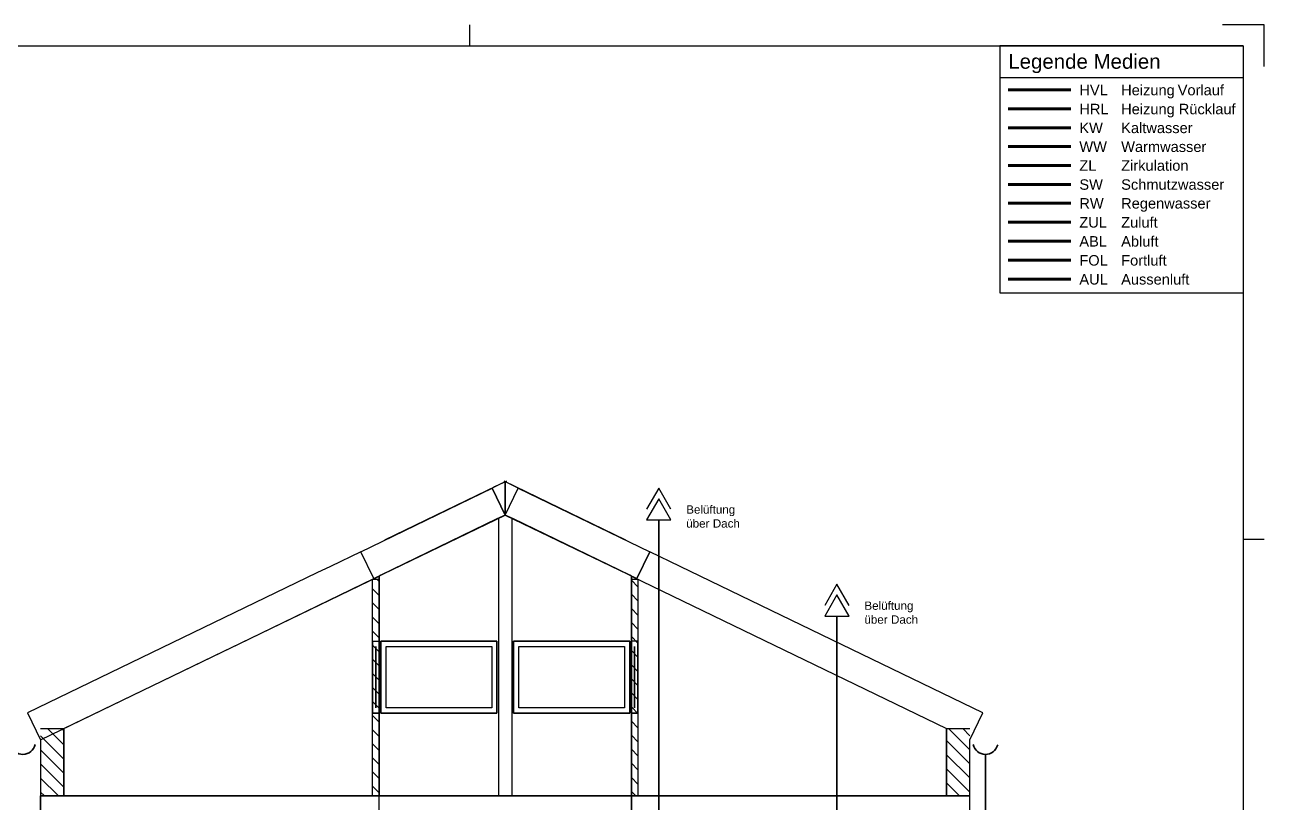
# Model space of a CAD drawing. Extents: x 0 to 756, y -25 to 420.
# Drawn here: x 297.6 to 594, y 234.1 to 420.2 of the extents above; entities that cross this region are included whole.
import ezdxf
from ezdxf.lldxf.tags import DXFTag

# ---------------------------------------------------------------- set-up
doc = ezdxf.new("R2010")
doc.units = 0
doc.layers.get('0').update_dxf_attribs({"lineweight": 35})
for name, color, linetype, lineweight, true_color in [('H_Heizung', 1, 'Continuous', 35, 0xff0000), ('S_Regenwasser', 7, 'Continuous', 35, 0x0080ff), ('S_Schmutzwasser', 7, 'Continuous', 35, 0x808040), ('X_Geometrie', 6, 'Continuous', 50, 0xff00ff)]:
    doc.layers.add(name, color=color, linetype=linetype, lineweight=lineweight, true_color=true_color)
for name, color, linetype, lineweight in [('PUP 700 Bemaßung 1_50', 7, 'Continuous', 25), ('S__VER25', 7, 'VERDECKT', 25), ('X_Legende', 7, 'Continuous', 25), ('X_Planrahmen', 7, 'Continuous', 25)]:
    doc.layers.add(name, color=color, linetype=linetype, lineweight=lineweight)
doc.styles.get("Standard").update_dxf_attribs({"font": 'arial.ttf'})
tags = doc.linetypes.add('fein_strichliert', pattern=[4, 1, -2, 1]).pattern_tags.tags
tags[8:9] = [DXFTag(74, 4), DXFTag(75, 0), DXFTag(340, '0'), DXFTag(46, 0.0), DXFTag(50, 0.0), DXFTag(44, 0.0), DXFTag(45, 0.0)]
tags[6:7] = [DXFTag(74, 4), DXFTag(75, 0), DXFTag(340, '0'), DXFTag(46, 0.0), DXFTag(50, 0.0), DXFTag(44, 0.0), DXFTag(45, 0.0)]
tags[4:5] = [DXFTag(74, 4), DXFTag(75, 0), DXFTag(340, '0'), DXFTag(46, 0.0), DXFTag(50, 0.0), DXFTag(44, 0.0), DXFTag(45, 0.0)]
tags = doc.linetypes.add('VERDECKT', pattern=[0.375, 0.25, -0.125]).pattern_tags.tags
tags[6:7] = [DXFTag(74, 4), DXFTag(75, 0), DXFTag(340, '0'), DXFTag(46, 1.0), DXFTag(50, 0.0), DXFTag(44, 0.0), DXFTag(45, 0.0)]
tags[4:5] = [DXFTag(74, 4), DXFTag(75, 0), DXFTag(340, '0'), DXFTag(46, 1.0), DXFTag(50, 0.0), DXFTag(44, 0.0), DXFTag(45, 0.0)]

# ---------------------------------------------------------------- blocks, each defined once
blk = doc.blocks.new('Blockreferenz-A01H5DWDDT', base_point=(0, -24.83))
at = {"layer": 'X_Planrahmen', "color": 0, "linetype": 'ByBlock', "ltscale": 0.25}
for p, q in [((404, 415.17), (404, 420.17)), ((594, 420.17), (584, 420.17)), ((594, 410.17), (594, 420.17)), ((20, 415.17), (589, 415.17)), ((589, 415.17), (589, 5.17)), ((589, 297.17), (594, 297.17))]:
    blk.add_line(p, q, dxfattribs=at)
blk = doc.blocks.new('Blockreferenz-A01H5DWFDT', base_point=(530.79, 356.06))
at = {"layer": 'X_Legende', "color": 0, "linetype": 'ByBlock', "ltscale": 0.25}
for p, q in [((589, 415.17), (530.79, 415.17)), ((530.79, 415.17), (530.79, 356.06)), ((589, 415.17), (589, 356.06)), ((530.79, 407.6), (589, 407.6)), ((530.79, 356.06), (589, 356.06))]:
    blk.add_line(p, q, dxfattribs=at)
at = {"layer": 'X_Legende', "color": 1, "linetype": 'ByBlock', "lineweight": 70, "ltscale": 0.7, "true_color": 0xff0000}
blk.add_line((547.79, 404.59), (532.79, 404.59), dxfattribs=at)
at = {"layer": 'X_Legende', "color": 5, "linetype": 'fein_strichliert', "lineweight": 70, "ltscale": 0.49, "true_color": 0x0000ff}
blk.add_line((547.79, 400.05), (532.79, 400.05), dxfattribs=at)
at = {"layer": 'X_Legende', "color": 3, "linetype": 'ByBlock', "lineweight": 70, "ltscale": 0.7, "true_color": 0x00ff00}
blk.add_line((547.79, 395.54), (532.79, 395.54), dxfattribs=at)
at = {"layer": 'X_Legende', "color": 1, "linetype": 'fein_strichliert', "lineweight": 70, "ltscale": 0.49, "true_color": 0xff0000}
blk.add_line((547.79, 391.04), (532.79, 391.04), dxfattribs=at)
at = {"layer": 'X_Legende', "color": 230, "linetype": 'fein_strichliert', "lineweight": 70, "ltscale": 0.49, "true_color": 0xff0080}
blk.add_line((547.79, 386.54), (532.79, 386.54), dxfattribs=at)
at = {"layer": 'X_Legende', "color": 57, "linetype": 'ByBlock', "lineweight": 70, "ltscale": 0.7, "true_color": 0x808040}
blk.add_line((547.79, 382), (532.79, 382), dxfattribs=at)
at = {"layer": 'X_Legende', "color": 150, "linetype": 'fein_strichliert', "lineweight": 70, "ltscale": 0.49, "true_color": 0x0080ff}
blk.add_line((547.79, 377.5), (532.79, 377.5), dxfattribs=at)
at = {"layer": 'X_Legende', "color": 6, "linetype": 'ByBlock', "lineweight": 70, "ltscale": 0.7, "true_color": 0xff00ff}
blk.add_line((547.79, 372.95), (532.79, 372.95), dxfattribs=at)
at = {"layer": 'X_Legende', "color": 2, "linetype": 'ByBlock', "lineweight": 70, "ltscale": 0.7, "true_color": 0xffff00}
blk.add_line((547.79, 368.41), (532.79, 368.41), dxfattribs=at)
at = {"layer": 'X_Legende', "color": 24, "linetype": 'ByBlock', "lineweight": 70, "ltscale": 0.7, "true_color": 0x993300}
blk.add_line((547.79, 363.87), (532.79, 363.87), dxfattribs=at)
at = {"layer": 'X_Legende', "color": 70, "linetype": 'ByBlock', "lineweight": 70, "ltscale": 0.7, "true_color": 0x66ff33}
blk.add_line((547.79, 359.33), (532.79, 359.33), dxfattribs=at)
at = {"layer": 'X_Legende', "color": 0, "linetype": 'ByBlock', "ltscale": 0.25, "attachment_point": 1}
for s, insert, char_height in [('{\\fArial;Legende Medien}', (532.79, 413.16), 3.5), ('{\\fArial;HVL}', (549.79, 405.82), 2.5), ('{\\fArial;Heizung}', (559.79, 405.82), 2.5), ('{\\fArial;Vorlauf}', (573.31, 405.82), 2.5), ('{\\fArial;HRL}', (549.79, 401.28), 2.5), ('{\\fArial;Heizung}', (559.79, 401.28), 2.5), ('{\\fArial;Rücklauf}', (573.57, 401.28), 2.5), ('{\\fArial;KW}', (549.79, 396.77), 2.5), ('{\\fArial;Kaltwasser}', (559.79, 396.77), 2.5), ('{\\fArial;WW}', (549.79, 392.27), 2.5), ('{\\fArial;Warmwasser}', (559.79, 392.27), 2.5), ('{\\fArial;ZL}', (549.79, 387.77), 2.5), ('{\\fArial;Zirkulation}', (559.79, 387.77), 2.5), ('{\\fArial;SW}', (549.79, 383.23), 2.5), ('{\\fArial;Schmutzwasser}', (559.79, 383.23), 2.5), ('{\\fArial;RW}', (549.79, 378.73), 2.5), ('{\\fArial;Regenwasser}', (559.79, 378.73), 2.5), ('{\\fArial;ZUL}', (549.79, 374.18), 2.5), ('{\\fArial;Zuluft}', (559.79, 374.18), 2.5), ('{\\fArial;ABL}', (549.79, 369.64), 2.5), ('{\\fArial;Abluft}', (559.79, 369.64), 2.5), ('{\\fArial;FOL}', (549.79, 365.1), 2.5), ('{\\fArial;Fortluft}', (559.79, 365.1), 2.5), ('{\\fArial;AUL}', (549.79, 360.56), 2.5), ('{\\fArial;Aussenluft}', (559.79, 360.56), 2.5)]:
    blk.add_mtext(s, dxfattribs=dict(at, insert=insert, char_height=char_height))
blk = doc.blocks.new('Abwasserleitung-A01H5E35DT', base_point=(446.64, 190.53))
at = {"color": 0, "linetype": 'ByBlock', "lineweight": -2, "ltscale": 0.35}
for p, q in [((449.2, 192.46), (449.2, 301.79)), ((446.64, 190.53), (449.2, 192.46))]:
    blk.add_line(p, q, dxfattribs=at)
blk = doc.blocks.new('Polylinie-A01H5E3DDT', base_point=(446.28, 301.79))
at = {"color": 0, "linetype": 'ByBlock', "lineweight": -2, "ltscale": 0.25}
for p, q in [((449.2, 306.84), (446.28, 301.79)), ((452.11, 301.79), (449.2, 306.84)), ((446.28, 301.79), (452.11, 301.79))]:
    blk.add_line(p, q, dxfattribs=at)
blk = doc.blocks.new('Abwasserleitung-A01H5E3FDT', base_point=(489.26, 190.53))
at = {"color": 0, "linetype": 'ByBlock', "lineweight": -2, "ltscale": 0.35}
for p, q in [((491.82, 192.46), (491.82, 278.81)), ((489.26, 190.53), (491.82, 192.46))]:
    blk.add_line(p, q, dxfattribs=at)
blk = doc.blocks.new('Polylinie-A01H5E3HDT', base_point=(488.9, 278.81))
at = {"color": 0, "linetype": 'ByBlock', "lineweight": -2, "ltscale": 0.25}
for p, q in [((491.82, 283.86), (488.9, 278.81)), ((494.73, 278.81), (491.82, 283.86)), ((488.9, 278.81), (494.73, 278.81))]:
    blk.add_line(p, q, dxfattribs=at)
blk = doc.blocks.new('Kreis-A01H5E5LDT', base_point=(294.17, 245.73))
at = {"color": 0, "linetype": 'ByBlock', "lineweight": -2, "ltscale": 0.35}
blk.add_ellipse((297.1, 248.77), major_axis=(-2.93, -0.79), ratio=1, start_param=0, end_param=2.644832, dxfattribs=at)
blk = doc.blocks.new('Kreis-A01H5E5PDT', base_point=(524.37, 245.73))
at = {"color": 0, "linetype": 'ByBlock', "lineweight": -2, "ltscale": 0.35}
blk.add_ellipse((527.33, 248.77), major_axis=(-2.95, -0.7), ratio=1, start_param=0, end_param=2.644832, dxfattribs=at)
blk = doc.blocks.new('MText-A01H5E6HDT', base_point=(455.77, 299.95))
at = {"color": 0, "lineweight": -2, "char_height": 1.9841, "attachment_point": 1}
for s, insert in [('{\\fArial;Belüftung}', (455.77, 305.27)), ('{\\fArial;über}', (455.77, 301.94)), ('{\\fArial;Dach}', (462.13, 301.94))]:
    blk.add_mtext(s, dxfattribs=dict(at, insert=insert))
blk = doc.blocks.new('MText-A01H5E6JDT', base_point=(498.39, 276.97))
at = {"color": 0, "lineweight": -2, "char_height": 1.9841, "attachment_point": 1}
for s, insert in [('{\\fArial;Belüftung}', (498.39, 282.28)), ('{\\fArial;über}', (498.39, 278.96)), ('{\\fArial;Dach}', (504.75, 278.96))]:
    blk.add_mtext(s, dxfattribs=dict(at, insert=insert))
blk = doc.blocks.new('Abwasserleitung-A01H5E73DT', base_point=(525.53, 154.73))
at = {"color": 0, "linetype": 'ByBlock', "lineweight": -2, "ltscale": 0.35}
for p, q in [((527.33, 245.73), (527.33, 156.53)), ((527.33, 156.53), (525.53, 154.73))]:
    blk.add_line(p, q, dxfattribs=at)

msp = doc.modelspace()

# ---------------------------------------------------------------- linework, layer by layer
at = {"layer": 'H_Heizung', "lineweight": 25, "ltscale": 0.25}
for p, q in [((382.32, 235.8), (307.41, 235.8)), ((307.41, 235.8), (382.32, 235.8)), ((307.41, 235.8), (307.41, 235.8)), ((380.07, 235.8), (380.07, 235.8)), ((380.86, 235.8), (380.07, 235.8)), ((380.07, 235.8), (380.07, 235.8)), ((380.86, 235.8), (380.07, 235.8)), ((380.07, 235.8), (380.86, 235.8)), ((380.86, 235.8), (380.86, 235.8)), ((380.86, 235.8), (380.86, 235.8)), ((382.32, 235.8), (382.32, 235.8)), ((410.25, 235.8), (410.25, 235.8)), ((411.04, 235.8), (410.25, 235.8)), ((411.04, 235.8), (411.04, 235.8)), ((413.92, 235.8), (414.72, 235.8)), ((413.92, 235.8), (413.92, 235.8)), ((414.72, 235.8), (414.72, 235.8)), ((442.64, 235.8), (442.64, 235.8)), ((442.64, 235.8), (517.55, 235.8)), ((517.55, 235.8), (442.64, 235.8)), ((444.9, 235.8), (444.1, 235.8)), ((444.1, 235.8), (444.9, 235.8)), ((444.1, 235.8), (444.1, 235.8)), ((444.1, 235.8), (444.1, 235.8)), ((444.1, 235.8), (444.9, 235.8)), ((444.9, 235.8), (444.9, 235.8)), ((444.9, 235.8), (444.9, 235.8)), ((517.55, 235.8), (517.55, 235.8))]:
    msp.add_line(p, q, dxfattribs=at)
at = {"layer": 'S__VER25', "ltscale": 0.25}
for p, q in [((449.2, 309.38), (446.28, 304.33)), ((452.11, 304.33), (449.2, 309.38)), ((491.82, 286.4), (488.9, 281.35)), ((494.73, 281.35), (491.82, 286.4))]:
    msp.add_line(p, q, dxfattribs=at)
at = {"layer": 'X_Geometrie', "color": 1, "lineweight": 25, "ltscale": 0.25, "true_color": 0xff0000}
for p, q in [((377.94, 294.18), (409.37, 309.39)), ((409.66, 309.53), (409.37, 309.39)), ((409.37, 309.39), (412.48, 302.96)), ((412.48, 302.96), (409.37, 309.39)), ((409.37, 309.39), (409.37, 309.39)), ((409.94, 309.67), (409.66, 309.53)), ((412.48, 310.9), (409.94, 309.67)), ((412.48, 302.96), (412.48, 310.9)), ((412.48, 310.9), (412.48, 310.9)), ((412.48, 310.9), (412.48, 310.9)), ((412.48, 310.9), (412.48, 302.96)), ((412.48, 302.96), (412.48, 310.9)), ((412.48, 310.9), (412.48, 310.9)), ((412.48, 302.96), (412.48, 310.9)), ((412.48, 310.9), (412.48, 310.9)), ((412.48, 302.96), (412.48, 310.9)), ((412.48, 310.9), (412.48, 310.9)), ((412.48, 310.9), (412.48, 310.9)), ((412.48, 302.96), (412.48, 310.9)), ((413.05, 310.62), (412.48, 310.9)), ((412.48, 310.9), (412.48, 310.9)), ((412.48, 310.9), (412.48, 302.96)), ((412.48, 310.9), (412.48, 310.9)), ((412.48, 310.9), (412.48, 302.96)), ((412.48, 302.96), (415.59, 309.39)), ((412.48, 302.96), (415.59, 309.39)), ((415.59, 309.39), (413.05, 310.62)), ((415.59, 309.39), (447.03, 294.18)), ((415.59, 309.39), (415.59, 309.39)), ((381.05, 287.75), (412.48, 302.96)), ((412.48, 302.96), (412.48, 302.96)), ((412.48, 302.96), (443.92, 287.75)), ((412.48, 302.96), (412.48, 302.96)), ((412.48, 302.96), (412.48, 302.96)), ((412.48, 302.96), (412.48, 302.96)), ((412.48, 302.96), (412.48, 302.96)), ((412.48, 302.96), (412.48, 302.96)), ((412.48, 302.96), (412.48, 302.96)), ((412.48, 302.96), (412.48, 302.96)), ((412.48, 302.96), (412.48, 302.96)), ((412.48, 302.96), (412.48, 302.96)), ((377.94, 294.18), (370.66, 290.66)), ((381.05, 287.75), (377.94, 294.18)), ((381.05, 287.75), (377.94, 294.18)), ((377.94, 294.18), (377.94, 294.18)), ((443.92, 287.75), (447.03, 294.18)), ((447.03, 294.18), (443.92, 287.75)), ((447.03, 294.18), (447.03, 294.18)), ((454.3, 290.66), (447.03, 294.18)), ((370.66, 290.66), (367.45, 289.11)), ((526.7, 255.63), (454.3, 290.66)), ((367.45, 289.11), (298.26, 255.63)), ((348.69, 272.1), (381.05, 287.75)), ((381.05, 287.75), (381.05, 287.75)), ((443.92, 287.75), (443.92, 287.75)), ((301.37, 249.21), (345.18, 270.4)), ((345.18, 270.4), (348.69, 272.1)), ((298.26, 255.63), (298.26, 255.63)), ((298.26, 255.63), (298.26, 255.63)), ((298.26, 255.63), (301.37, 249.21)), ((523.59, 249.21), (526.7, 255.63)), ((526.7, 255.63), (526.7, 255.63)), ((526.7, 255.63), (526.7, 255.63)), ((301.37, 249.21), (301.37, 249.21)), ((301.37, 249.21), (301.37, 249.21)), ((523.59, 249.21), (523.59, 249.21)), ((523.59, 249.21), (523.59, 249.21))]:
    msp.add_line(p, q, dxfattribs=at)
at = {"layer": 'X_Geometrie', "color": 8, "lineweight": 25, "ltscale": 0.25, "true_color": 0x808080}
for p, q in [((412.75, 311.03), (383.6, 296.92)), ((412.75, 311.03), (383.6, 296.92)), ((441.36, 296.92), (412.21, 311.03)), ((441.36, 296.92), (412.21, 311.03)), ((412.21, 311.03), (412.21, 311.03)), ((412.75, 311.03), (412.75, 311.03)), ((383.6, 296.92), (383.6, 296.92)), ((441.36, 296.92), (441.36, 296.92)), ((381.53, 271.53), (381.53, 271.53)), ((381.53, 271.53), (381.53, 256.82)), ((381.53, 256.82), (381.53, 271.53)), ((383.97, 256.82), (383.97, 271.53)), ((383.97, 271.53), (409.24, 271.53)), ((409.24, 271.53), (409.24, 256.82)), ((415.72, 271.53), (440.99, 271.53)), ((415.72, 256.82), (415.72, 271.53)), ((440.99, 271.53), (440.99, 256.82)), ((443.43, 256.82), (443.43, 271.53)), ((443.43, 271.53), (443.43, 271.53)), ((443.43, 271.53), (443.43, 256.82)), ((381.53, 256.82), (381.53, 256.82)), ((409.24, 256.82), (383.97, 256.82)), ((440.99, 256.82), (415.72, 256.82)), ((443.43, 256.82), (443.43, 256.82))]:
    msp.add_line(p, q, dxfattribs=at)
at = {"layer": 'X_Geometrie', "color": 7, "lineweight": 25, "ltscale": 0.25}
for p, q in [((412.48, 302.96), (410.51, 302.01)), ((412.48, 302.96), (410.51, 302.01)), ((412.48, 302.96), (412.48, 302.96)), ((414.45, 302.01), (412.48, 302.96)), ((414.45, 302.01), (412.48, 302.96)), ((412.48, 302.96), (412.48, 302.96)), ((410.51, 302.01), (382.7, 288.55)), ((410.51, 302.01), (382.7, 288.55)), ((410.89, 302.19), (410.89, 235.8)), ((410.89, 302.19), (410.89, 302.19)), ((414.07, 302.19), (414.07, 302.19)), ((414.07, 302.19), (414.07, 235.8)), ((442.26, 288.55), (414.45, 302.01)), ((442.26, 288.55), (414.45, 302.01)), ((306.93, 251.89), (382.32, 288.37)), ((306.93, 251.89), (382.32, 288.37)), ((380.74, 235.8), (380.74, 287.6)), ((380.74, 235.8), (380.74, 287.6)), ((380.74, 287.6), (380.74, 287.6)), ((380.74, 287.6), (382.32, 287.6)), ((380.74, 287.6), (380.74, 287.6)), ((380.74, 287.6), (380.74, 287.6)), ((382.7, 288.55), (382.32, 288.37)), ((382.7, 288.55), (382.32, 288.37)), ((382.32, 288.37), (382.32, 288.37)), ((382.32, 288.37), (382.32, 288.37)), ((382.32, 235.8), (382.32, 288.37)), ((382.32, 288.37), (382.32, 235.8)), ((382.32, 288.37), (382.32, 288.37)), ((382.32, 288.37), (382.32, 235.8)), ((382.32, 288.37), (382.32, 235.8)), ((382.32, 288.37), (382.32, 235.8)), ((382.32, 288.37), (382.32, 288.37)), ((382.32, 288.37), (382.32, 288.37)), ((382.32, 235.8), (382.32, 288.37)), ((442.64, 288.37), (442.26, 288.55)), ((442.64, 288.37), (442.26, 288.55)), ((442.64, 288.37), (442.64, 288.37)), ((442.64, 288.37), (442.64, 235.8)), ((442.64, 288.37), (442.64, 235.8)), ((442.64, 288.37), (442.64, 288.37)), ((442.64, 288.37), (442.64, 288.37)), ((442.64, 288.37), (442.64, 288.37)), ((442.64, 288.37), (518.04, 251.89)), ((442.64, 235.8), (442.64, 288.37)), ((442.64, 288.37), (442.64, 288.37)), ((442.64, 288.37), (518.04, 251.89)), ((442.64, 235.8), (442.64, 288.37)), ((442.64, 235.8), (442.64, 288.37)), ((442.64, 235.8), (442.64, 288.37)), ((442.64, 287.6), (444.23, 287.6)), ((444.23, 287.6), (444.23, 287.6)), ((444.23, 287.6), (444.23, 235.8)), ((444.23, 287.6), (444.23, 235.8)), ((444.23, 287.6), (444.23, 287.6)), ((444.23, 287.6), (444.23, 287.6)), ((380.74, 272.8), (380.74, 255.55)), ((380.74, 272.8), (382.32, 272.8)), ((380.74, 272.8), (380.74, 272.8)), ((380.74, 255.55), (380.74, 272.8)), ((380.74, 272.8), (382.32, 272.8)), ((382.32, 255.55), (382.32, 272.8)), ((382.32, 272.8), (382.32, 272.8)), ((382.32, 272.8), (382.32, 255.55)), ((382.7, 272.8), (382.7, 272.8)), ((382.7, 272.8), (410.51, 272.8)), ((382.7, 255.55), (382.7, 272.8)), ((382.7, 272.8), (382.7, 255.55)), ((410.51, 272.8), (382.7, 272.8)), ((410.51, 255.55), (410.51, 272.8)), ((410.51, 272.8), (410.51, 255.55)), ((410.51, 272.8), (410.51, 272.8)), ((414.45, 272.8), (414.45, 255.55)), ((414.45, 272.8), (414.45, 272.8)), ((442.26, 272.8), (414.45, 272.8)), ((414.45, 272.8), (442.26, 272.8)), ((414.45, 255.55), (414.45, 272.8)), ((442.26, 255.55), (442.26, 272.8)), ((442.26, 272.8), (442.26, 272.8)), ((442.26, 272.8), (442.26, 255.55)), ((444.23, 272.8), (442.64, 272.8)), ((442.64, 255.55), (442.64, 272.8)), ((444.23, 272.8), (442.64, 272.8)), ((442.64, 272.8), (442.64, 255.55)), ((442.64, 272.8), (442.64, 272.8)), ((444.23, 272.8), (444.23, 272.8)), ((444.23, 255.55), (444.23, 272.8)), ((444.23, 272.8), (444.23, 255.55)), ((382.32, 255.55), (380.74, 255.55)), ((380.74, 255.55), (382.32, 255.55)), ((380.74, 255.55), (380.74, 255.55)), ((380.74, 255.55), (382.32, 255.55)), ((382.32, 255.55), (382.32, 255.55)), ((382.7, 255.55), (410.51, 255.55)), ((382.7, 255.55), (382.7, 255.55)), ((382.7, 255.55), (382.7, 255.55)), ((410.51, 255.55), (382.7, 255.55)), ((410.51, 255.55), (410.51, 255.55)), ((414.45, 255.55), (414.45, 255.55)), ((442.26, 255.55), (414.45, 255.55)), ((414.45, 255.55), (442.26, 255.55)), ((414.45, 255.55), (414.45, 255.55)), ((442.26, 255.55), (442.26, 255.55)), ((444.23, 255.55), (442.64, 255.55)), ((442.64, 255.55), (444.23, 255.55)), ((444.23, 255.55), (442.64, 255.55)), ((442.64, 255.55), (442.64, 255.55)), ((444.23, 255.55), (444.23, 255.55)), ((301.37, 251.89), (306.93, 251.89)), ((301.37, 249.21), (301.37, 249.21)), ((301.37, 249.21), (301.37, 235.8)), ((306.93, 235.8), (306.93, 251.89)), ((306.93, 251.89), (306.93, 251.89)), ((306.93, 251.89), (306.93, 235.8)), ((306.93, 235.8), (306.93, 251.89)), ((518.04, 251.89), (518.04, 251.89)), ((518.04, 251.89), (523.59, 251.89)), ((518.04, 235.8), (518.04, 251.89)), ((518.04, 251.89), (518.04, 235.8)), ((518.04, 251.89), (518.04, 235.8)), ((523.59, 235.8), (523.59, 249.21)), ((523.59, 249.21), (523.59, 249.21)), ((301.37, 235.8), (306.93, 235.8)), ((301.37, 235.8), (301.37, 235.8)), ((382.32, 235.8), (306.93, 235.8)), ((382.32, 235.8), (306.93, 235.8)), ((306.93, 235.8), (306.93, 235.8)), ((380.74, 235.8), (380.74, 235.8)), ((380.74, 235.8), (382.32, 235.8)), ((380.74, 235.8), (380.74, 235.8)), ((380.74, 235.8), (380.74, 235.8)), ((382.32, 235.8), (382.32, 235.8)), ((382.32, 235.8), (382.7, 235.8)), ((382.32, 235.8), (382.32, 235.8)), ((382.32, 235.8), (382.32, 235.8)), ((382.32, 235.8), (382.7, 235.8)), ((382.32, 235.8), (382.32, 235.8)), ((382.32, 235.8), (382.32, 235.8)), ((382.7, 235.8), (410.51, 235.8)), ((382.7, 235.8), (410.51, 235.8)), ((410.51, 235.8), (412.48, 235.8)), ((410.51, 235.8), (412.48, 235.8)), ((410.89, 235.8), (410.89, 235.8)), ((412.48, 235.8), (414.45, 235.8)), ((412.48, 235.8), (414.45, 235.8)), ((414.07, 235.8), (414.07, 235.8)), ((414.45, 235.8), (442.26, 235.8)), ((414.45, 235.8), (442.26, 235.8)), ((442.26, 235.8), (442.64, 235.8)), ((442.26, 235.8), (442.64, 235.8)), ((442.64, 235.8), (442.64, 235.8)), ((442.64, 235.8), (442.64, 235.8)), ((442.64, 235.8), (442.64, 235.8)), ((442.64, 235.8), (444.23, 235.8)), ((442.64, 235.8), (442.64, 235.8)), ((518.04, 235.8), (442.64, 235.8)), ((518.04, 235.8), (442.64, 235.8)), ((442.64, 235.8), (442.64, 235.8)), ((444.23, 235.8), (444.23, 235.8)), ((444.23, 235.8), (444.23, 235.8)), ((444.23, 235.8), (444.23, 235.8)), ((518.04, 235.8), (518.04, 235.8)), ((518.04, 235.8), (523.59, 235.8)), ((523.59, 235.8), (523.59, 235.8))]:
    msp.add_line(p, q, dxfattribs=at)
at = {"layer": 'X_Geometrie', "color": 7, "lineweight": 18, "ltscale": 0.18}
for p, q in [((382.32, 287.08), (381.8, 287.6)), ((382.32, 283.71), (380.74, 285.3)), ((444.23, 285.78), (442.64, 287.37)), ((382.32, 280.34), (380.74, 281.93)), ((444.23, 282.41), (442.64, 284)), ((444.23, 279.05), (442.64, 280.63)), ((382.32, 276.97), (380.74, 278.56)), ((444.23, 275.68), (442.64, 277.27)), ((382.32, 273.61), (380.74, 275.19)), ((444.23, 272.31), (442.64, 273.9)), ((382.32, 270.24), (380.74, 271.83)), ((444.23, 268.94), (442.64, 270.53)), ((382.32, 266.87), (380.74, 268.46)), ((444.23, 265.58), (442.64, 267.16)), ((382.32, 263.5), (380.74, 265.09)), ((382.32, 260.14), (380.74, 261.72)), ((444.23, 262.21), (442.64, 263.8)), ((382.32, 256.77), (380.74, 258.36)), ((444.23, 258.84), (442.64, 260.43)), ((382.32, 253.4), (380.74, 254.99)), ((444.23, 255.47), (442.64, 257.06)), ((444.23, 252.11), (442.64, 253.7)), ((306.93, 244.62), (301.37, 250.18)), ((306.93, 247.99), (303.02, 251.89)), ((306.93, 251.36), (306.39, 251.89)), ((382.32, 250.04), (380.74, 251.62)), ((444.23, 248.74), (442.64, 250.33)), ((523.59, 243.45), (518.04, 249.01)), ((523.59, 246.82), (518.52, 251.89)), ((523.59, 250.19), (521.89, 251.89)), ((306.93, 241.25), (301.37, 246.81)), ((382.32, 246.67), (380.74, 248.26)), ((444.23, 245.37), (442.64, 246.96)), ((306.93, 237.89), (301.37, 243.44)), ((382.32, 243.3), (380.74, 244.89)), ((444.23, 242.01), (442.64, 243.59)), ((523.59, 240.09), (518.04, 245.64)), ((382.32, 239.93), (380.74, 241.52)), ((444.23, 238.64), (442.64, 240.23)), ((523.59, 236.72), (518.04, 242.27)), ((305.64, 235.8), (301.37, 240.07)), ((382.32, 236.57), (380.74, 238.15)), ((521.14, 235.8), (518.04, 238.91)), ((302.28, 235.8), (301.37, 236.71)), ((443.7, 235.8), (442.64, 236.86))]:
    msp.add_line(p, q, dxfattribs=at)
at = {"layer": 'X_Geometrie', "color": 136, "lineweight": 25, "ltscale": 0.25, "true_color": 0x008080}
for p, q in [((301.37, 232.31), (301.37, 235.8)), ((301.37, 235.8), (301.37, 235.8)), ((301.37, 235.8), (382.32, 235.8)), ((301.37, 235.8), (301.37, 235.8)), ((523.59, 235.8), (301.37, 235.8)), ((301.37, 235.8), (301.37, 232.31)), ((301.37, 232.31), (301.37, 235.8)), ((301.37, 235.8), (382.32, 235.8)), ((382.32, 232.31), (382.32, 235.8)), ((382.32, 232.31), (382.32, 235.8)), ((382.32, 235.8), (382.32, 235.8)), ((442.64, 235.8), (523.59, 235.8)), ((442.64, 235.8), (442.64, 235.8)), ((442.64, 232.31), (442.64, 235.8)), ((442.64, 235.8), (523.59, 235.8)), ((442.64, 235.8), (442.64, 232.31)), ((523.59, 235.8), (523.59, 235.8)), ((523.59, 232.31), (523.59, 235.8)), ((523.59, 235.8), (523.59, 235.8)), ((523.59, 232.31), (523.59, 235.8)), ((523.59, 232.31), (523.59, 235.8))]:
    msp.add_line(p, q, dxfattribs=at)

# ---------------------------------------------------------------- block references
at = {"ltscale": 0.35}
for name, p in [('Blockreferenz-A01H5DWDDT', (0, -24.83)), ('Blockreferenz-A01H5DWFDT', (530.79, 356.06))]:
    msp.add_blockref(name, p, dxfattribs=at)
at = {"layer": 'PUP 700 Bemaßung 1_50', "color": 7, "linetype": 'Continuous', "lineweight": 9, "ltscale": 0.13}
for name, p in [('MText-A01H5E6HDT', (455.77, 299.95)), ('MText-A01H5E6JDT', (498.39, 276.97))]:
    msp.add_blockref(name, p, dxfattribs=at)
at = {"layer": 'S__VER25', "ltscale": 0.25}
for name, p in [('Polylinie-A01H5E3DDT', (446.28, 301.79)), ('Polylinie-A01H5E3HDT', (488.9, 278.81))]:
    msp.add_blockref(name, p, dxfattribs=at)
at = {"layer": 'S_Regenwasser', "ltscale": 0.35}
for name, p in [('Kreis-A01H5E5LDT', (294.17, 245.73)), ('Kreis-A01H5E5PDT', (524.37, 245.73)), ('Abwasserleitung-A01H5E73DT', (525.53, 154.73))]:
    msp.add_blockref(name, p, dxfattribs=at)
at = {"layer": 'S_Schmutzwasser', "ltscale": 0.35}
for name, p in [('Abwasserleitung-A01H5E35DT', (446.64, 190.53)), ('Abwasserleitung-A01H5E3FDT', (489.26, 190.53))]:
    msp.add_blockref(name, p, dxfattribs=at)

doc.saveas('drawing.dxf')
